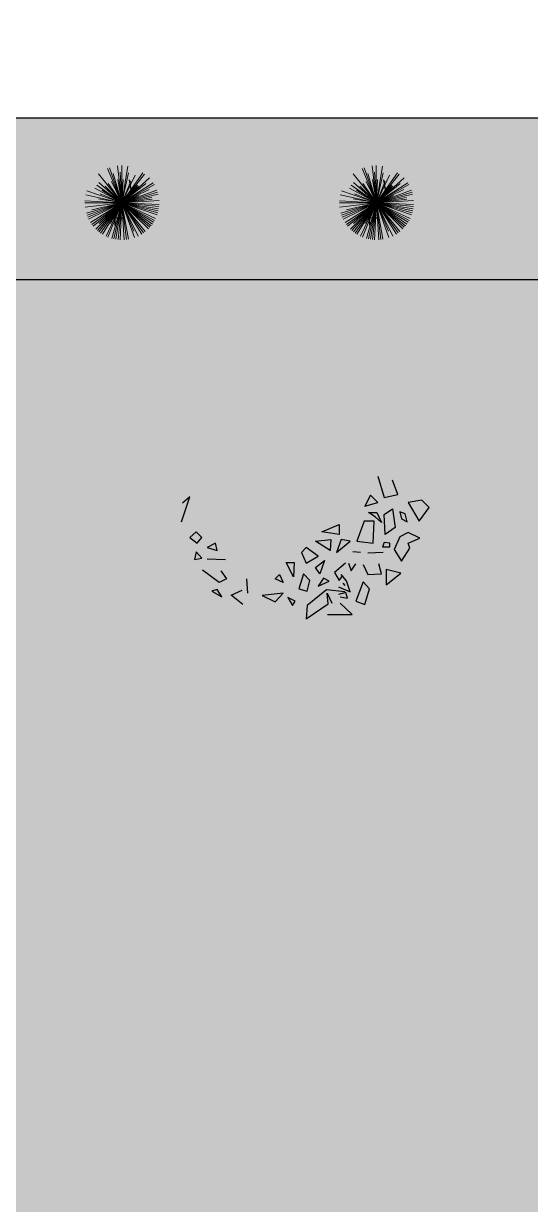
# Model space of a CAD drawing. Header units: millimetres. Extents: x -1544140 to 7445918, y -1294905 to 2019878.
# Drawn here: x 1813753 to 1815847, y 54579 to 59461 of the extents above; entities that cross this region are included whole.
import ezdxf

# ---------------------------------------------------------------- set-up
doc = ezdxf.new("R2010")
doc.units = ezdxf.units.MM
doc.header["$MEASUREMENT"] = 0
doc.layers.add('marc det', color=74, linetype='Continuous', lineweight=18)
picture_1 = doc.add_image_def('image5.png', size_in_pixel=(1482, 826))

msp = doc.modelspace()

# ---------------------------------------------------------------- hatches: boundary and pattern name
at = {"true_color": 0x8dc133, "transparency": 33554687}
h = msp.add_hatch(color=65, dxfattribs=at)
h.dxf.hatch_style = 1
h.paths.add_polyline_path([(1820864.7, 52025.1, -0.388077), (1820140.8, 51209.9), (1812143.8, 51209.9, -0.416277), (1810660.8, 52282.1), (1810660.8, 57426, -0.394381), (1811605.5, 59071.8), (1819549.1, 59071.8, -0.352206), (1820864.7, 58038.5)])
h.paths.add_polyline_path([(1811329.4, 51878.5), (1811329.4, 58403.1), (1820196, 58403.1), (1820196, 51878.5)], flags=16)
at = {"true_color": 0xb8d93f, "transparency": 33554687}
h = msp.add_hatch(color=63, dxfattribs=at)
h.dxf.hatch_style = 1
h.paths.add_polyline_path([(1820196, 57948.7, 0.326949), (1819553.6, 58403.1), (1811722.8, 58403.1, 0.386529), (1811329.4, 57516.1), (1811329.4, 52343.8, 0.417198), (1812079.3, 51878.5), (1820091.4, 51878.5, 0.351898), (1820196, 52018.4)])
at = {"layer": 'marc det'}
msp.add_hatch(color=102, dxfattribs=at).paths.add_polyline_path([(1814649.8, 57948.6), (1814549.3, 57921.6), (1814516.3, 57879.3), (1814455.7, 57794.1), (1814392, 57786.6), (1814383.4, 57713.2), (1814407.9, 57682.2), (1814389.5, 57635.5), (1814319, 57503.2), (1814341.7, 57457.5), (1814380.5, 57400.6), (1814381.2, 57350.5), (1814304.2, 57321), (1814411.5, 57313.4), (1814398.2, 57264.2), (1814432.9, 57227.9), (1814437.3, 57182.2), (1814490.1, 57124.4), (1814507.4, 57059.6), (1814556.1, 57022.6), (1814591.5, 57029.6), (1814638.1, 57002.9), (1814659.2, 56942.5), (1814674.2, 56866.5), (1814690.5, 56923.5), (1814741.3, 56969.4), (1814805, 56949.6), (1814847.2, 56922), (1814899, 56939.4), (1814954.1, 56939.5), (1814989.5, 56899.8), (1815003.5, 56945.6), (1815061.4, 56978.5), (1815121.7, 56976), (1815184.7, 57006.4), (1815203.8, 57049.6), (1815237.2, 57066.9), (1815281.4, 57075.6), (1815297.1, 57136.1), (1815327.1, 57170.7), (1815408.2, 57179.5), (1815470.5, 57166.6), (1815417.4, 57202.8), (1815377.5, 57241.6), (1815379.6, 57277.9), (1815415.7, 57328), (1815445.4, 57387.7), (1815440.3, 57436.9), (1815448.9, 57557), (1815549, 57608.9), (1815426.4, 57601), (1815392.4, 57657), (1815386.6, 57709.7), (1815349.5, 57781.3), (1815305.3, 57819.3), (1815284.9, 57876.2), (1815239.6, 57896), (1815180.7, 57938.2), (1815132.1, 57933.5), (1815133.4, 58015), (1815081.6, 57951), (1815062.6, 58001.1), (1815037, 58014), (1814975.5, 58032), (1814962.8, 58017.3), (1814849.4, 58009.4), (1814818.1, 58028.3), (1814762.6, 58006.6), (1814720, 58012.6), (1814676.8, 58068.7), (1814636.6, 58132.5), (1814653.3, 58071.2), (1814670.3, 57984.9)])

# ---------------------------------------------------------------- linework, layer by layer
at = {"color": 116, "lineweight": -2, "true_color": 0x136734}
for p, q in [((1814198.4, 58766.5), (1814189.7, 58815.6)), ((1815250, 58766.5), (1815241.3, 58815.6))]:
    msp.add_line(p, q, dxfattribs=at)
at = {"color": 116, "true_color": 0x136734}
for p, q in [((1814130.1, 58690.7), (1814130.1, 58625.7)), ((1815181.7, 58690.7), (1815181.7, 58625.7)), ((1814097.6, 58658.2), (1814162.7, 58658.2)), ((1815149.2, 58658.2), (1815214.3, 58658.2))]:
    msp.add_line(p, q, dxfattribs=at)
at = {"color": 96}
for p, q in [((1815216, 57590.6), (1815242.5, 57501.9)), ((1815299.4, 57513.7), (1815276.7, 57572.8)), ((1815185.7, 57510.8), (1815163, 57466.4)), ((1815216, 57481.2), (1815185.7, 57510.8)), ((1815242.5, 57501.9), (1815299.4, 57513.7)), ((1814405.1, 57401.4), (1814439.3, 57504.9)), ((1814439.3, 57504.9), (1814408.9, 57478.2)), ((1815163, 57466.4), (1815216, 57481.2)), ((1815397.9, 57490.1), (1815341.1, 57481.2)), ((1815341.1, 57481.2), (1815386.5, 57404.3)), ((1815386.5, 57404.3), (1815428.2, 57460.5)), ((1815428.2, 57460.5), (1815397.9, 57490.1)), ((1815178.1, 57439.8), (1815212.2, 57439.8)), ((1815204.7, 57422.1), (1815178.1, 57439.8)), ((1815231.2, 57398.4), (1815204.7, 57422.1)), ((1815212.2, 57439.8), (1815231.2, 57398.4)), ((1815242.5, 57430.9), (1815276.7, 57454.6)), ((1815246.4, 57348.2), (1815242.5, 57430.9)), ((1815276.7, 57454.6), (1815288, 57377.8)), ((1815329.7, 57433.9), (1815307, 57442.8)), ((1815307, 57442.8), (1815314.5, 57413.2)), ((1815314.5, 57413.2), (1815337.3, 57401.4)), ((1815337.3, 57401.4), (1815329.7, 57433.9)), ((1814984.9, 57360), (1815056.9, 57389.6)), ((1815056.9, 57389.6), (1815056.9, 57348.2)), ((1815159.2, 57404.3), (1815128.9, 57321.6)), ((1815200.9, 57404.3), (1815159.2, 57404.3)), ((1815197.1, 57312.7), (1815200.9, 57404.3)), ((1815288, 57377.8), (1815246.4, 57348.2)), ((1814465.8, 57360), (1814439.3, 57336.4)), ((1814439.3, 57336.4), (1814469.6, 57312.7)), ((1814488.5, 57336.4), (1814465.8, 57360)), ((1814469.6, 57312.7), (1814488.5, 57336.4)), ((1814545.3, 57312.7), (1814511.3, 57295)), ((1814552.9, 57283.2), (1814545.3, 57312.7)), ((1814958.4, 57321.6), (1815022.8, 57327.5)), ((1815019, 57283.2), (1814958.4, 57321.6)), ((1815056.9, 57348.2), (1814984.9, 57360)), ((1815022.8, 57327.5), (1815019, 57283.2)), ((1815064.5, 57327.5), (1815045.5, 57274.3)), ((1815045.5, 57274.3), (1815102.4, 57321.6)), ((1815102.4, 57321.6), (1815064.5, 57327.5)), ((1815128.9, 57321.6), (1815197.1, 57312.7)), ((1815242.5, 57315.7), (1815235, 57297.9)), ((1815265.3, 57312.7), (1815242.5, 57315.7)), ((1815265.3, 57297.9), (1815265.3, 57312.7)), ((1815307, 57339.3), (1815284.2, 57286.1)), ((1815341.1, 57357), (1815307, 57339.3)), ((1815390.3, 57333.4), (1815341.1, 57357)), ((1815341.1, 57312.7), (1815390.3, 57333.4)), ((1815348.7, 57292.1), (1815341.1, 57312.7)), ((1814465.8, 57277.3), (1814458.2, 57244.8)), ((1814488.5, 57250.7), (1814465.8, 57277.3)), ((1814511.3, 57295), (1814552.9, 57283.2)), ((1814920.5, 57295), (1814901.5, 57274.3)), ((1814901.5, 57274.3), (1814920.5, 57230)), ((1814969.7, 57259.5), (1814920.5, 57295)), ((1815144.1, 57274.3), (1815113.7, 57277.3)), ((1815238.7, 57274.3), (1815174.4, 57271.3)), ((1815235, 57297.9), (1815265.3, 57297.9)), ((1815284.2, 57286.1), (1815314.5, 57238.8)), ((1815314.5, 57238.8), (1815348.7, 57292.1)), ((1814458.2, 57244.8), (1814488.5, 57250.7)), ((1814511.3, 57247.7), (1814587, 57244.8)), ((1814867.4, 57173.8), (1814837.1, 57232.9)), ((1814837.1, 57232.9), (1814871.2, 57232.9)), ((1814871.2, 57232.9), (1814867.4, 57173.8)), ((1814920.5, 57230), (1814969.7, 57259.5)), ((1814958.4, 57212.2), (1814996.2, 57241.8)), ((1814996.2, 57241.8), (1814977.3, 57185.6)), ((1815083.4, 57230), (1815037.9, 57191.5)), ((1815095, 57230.4), (1815106.4, 57197.9)), ((1815106.4, 57197.9), (1815125.3, 57227.4)), ((1815155.6, 57224.5), (1815174.5, 57183.1)), ((1815231.4, 57186.1), (1815220, 57227.4)), ((1814560.7, 57150.6), (1814492.5, 57200.8)), ((1814568.3, 57197.9), (1814591, 57165.3)), ((1814791.6, 57165), (1814810.6, 57182.7)), ((1814810.6, 57182.7), (1814825.8, 57150.2)), ((1814909.1, 57185.6), (1814890.2, 57123.6)), ((1814935.6, 57159.1), (1814909.1, 57185.6)), ((1814977.3, 57185.6), (1814958.4, 57212.2)), ((1814992.5, 57167.9), (1814969.7, 57135.4)), ((1815015.2, 57156.1), (1814992.5, 57167.9)), ((1815037.9, 57191.5), (1815056.9, 57159.1)), ((1815056.9, 57159.1), (1815072.1, 57179.7)), ((1815087.4, 57156.5), (1815064.7, 57183.1)), ((1815174.5, 57183.1), (1815231.4, 57186.1)), ((1815310.7, 57188.6), (1815250.1, 57203.4)), ((1815250.1, 57203.4), (1815250.1, 57141.3)), ((1815250.1, 57141.3), (1815310.7, 57188.6)), ((1814553.1, 57121), (1814530.4, 57115.1)), ((1814572.1, 57091.5), (1814553.1, 57121)), ((1814591, 57165.3), (1814560.7, 57150.6)), ((1814610, 57097.4), (1814655.4, 57118.1)), ((1814674.2, 57165), (1814677.9, 57105.8)), ((1814825.8, 57150.2), (1814791.6, 57165)), ((1814890.2, 57123.6), (1814924.2, 57114.7)), ((1814924.2, 57114.7), (1814935.6, 57159.1)), ((1815003.8, 57120.6), (1814924.2, 57055.6)), ((1814969.7, 57135.4), (1815015.2, 57156.1)), ((1815079.6, 57111.8), (1815003.8, 57120.6)), ((1815053.3, 57132.8), (1815102.5, 57112.2)), ((1815072.1, 57147.2), (1815079.6, 57138.3)), ((1815102.5, 57112.2), (1815087.4, 57156.5)), ((1815155.6, 57153.5), (1815125.3, 57073.7)), ((1815182.1, 57124), (1815155.6, 57153.5)), ((1815163.2, 57059), (1815182.1, 57124)), ((1814530.4, 57115.1), (1814572.1, 57091.5)), ((1814659.2, 57059), (1814610, 57097.4)), ((1814825.8, 57105.8), (1814738.6, 57097)), ((1814738.6, 57097), (1814791.6, 57070.4)), ((1814791.6, 57070.4), (1814825.8, 57105.8)), ((1814875, 57073.3), (1814844.7, 57088.1)), ((1814844.7, 57088.1), (1814863.6, 57055.6)), ((1814863.6, 57055.6), (1814875, 57073.3)), ((1815011.4, 57061.5), (1815007.6, 57105.8)), ((1815007.6, 57105.8), (1815026.6, 57064.5)), ((1815083.6, 57109.2), (1815053.3, 57100.3)), ((1815060.9, 57091.5), (1815091.2, 57085.5)), ((1815091.2, 57085.5), (1815083.6, 57109.2)), ((1815125.3, 57073.7), (1815163.2, 57059)), ((1814920.5, 56999.4), (1815011.4, 57061.5)), ((1814924.2, 57055.6), (1814920.5, 56999.4)), ((1815110.1, 57017.6), (1815060.9, 57064.9)), ((1815007.8, 57017.6), (1815110.1, 57017.6))]:
    msp.add_line(p, q, dxfattribs=at)
for points in [[(1811605.5, 59071.8), (1819579.8, 59071.8)], [(1811722.8, 58403.1), (1819579.8, 58403.1)]]:
    msp.add_lwpolyline(points)
at = {"layer": 'marc det', "color": 116, "true_color": 0x136734}
for p, q in [((1814159.1, 58720.4), (1814062.8, 58839.8)), ((1814159.1, 58720.4), (1814099.6, 58861.8)), ((1814159.1, 58720.4), (1814107.6, 58864.9)), ((1814159.1, 58720.4), (1814123.4, 58841.7)), ((1814159.1, 58720.4), (1814141, 58872.7)), ((1814159.1, 58720.4), (1814151.3, 58846.4)), ((1814157.7, 58718.8), (1814245.7, 58844.4)), ((1814245.7, 58844.4), (1814157.7, 58718.8)), ((1814157.7, 58718.8), (1814252.6, 58839.2)), ((1814159.1, 58720.4), (1814158.2, 58873.8)), ((1814159.1, 58720.4), (1814183.9, 58871.8)), ((1814159.1, 58720.4), (1814186.4, 58843.5)), ((1814159.1, 58720.4), (1814213.1, 58834.2)), ((1815210.7, 58720.4), (1815114.4, 58839.8)), ((1815210.7, 58720.4), (1815151.2, 58861.8)), ((1815210.7, 58720.4), (1815159.2, 58864.9)), ((1815210.7, 58720.4), (1815175, 58841.7)), ((1815210.7, 58720.4), (1815192.6, 58872.7)), ((1815210.7, 58720.4), (1815202.9, 58846.4)), ((1815209.3, 58718.8), (1815297.3, 58844.4)), ((1815297.3, 58844.4), (1815209.3, 58718.8)), ((1815209.3, 58718.8), (1815304.2, 58839.2)), ((1815210.7, 58720.4), (1815209.8, 58873.8)), ((1815210.7, 58720.4), (1815235.5, 58871.8)), ((1815210.7, 58720.4), (1815238, 58843.5)), ((1815210.7, 58720.4), (1815264.7, 58834.2)), ((1814159.1, 58720.4), (1814047.5, 58781.2)), ((1814159.1, 58720.4), (1814055.1, 58793.3)), ((1814055.1, 58793.3), (1814159.1, 58720.4)), ((1814159.1, 58720.4), (1814064, 58804.4)), ((1814159.1, 58720.4), (1814089.8, 58789)), ((1814159.1, 58720.4), (1814102.3, 58799.5)), ((1814159.1, 58720.4), (1814116.4, 58807.8)), ((1814159.1, 58720.4), (1814142.3, 58815.9)), ((1814159.1, 58720.4), (1814272.9, 58823.3)), ((1814159.1, 58720.4), (1814164, 58817.1)), ((1814159.1, 58720.4), (1814195.6, 58809.9)), ((1814159.1, 58720.4), (1814288.5, 58802.8)), ((1814159.1, 58720.4), (1814257.1, 58799.5)), ((1814159.1, 58720.4), (1814292.9, 58795.4)), ((1814159.1, 58720.4), (1814223, 58792.8)), ((1814159.1, 58720.4), (1814227, 58789.1)), ((1815210.7, 58720.4), (1815099.1, 58781.2)), ((1815210.7, 58720.4), (1815106.7, 58793.3)), ((1815106.7, 58793.3), (1815210.7, 58720.4)), ((1815210.7, 58720.4), (1815115.6, 58804.4)), ((1815210.7, 58720.4), (1815141.4, 58789)), ((1815210.7, 58720.4), (1815153.9, 58799.5)), ((1815210.7, 58720.4), (1815168, 58807.8)), ((1815210.7, 58720.4), (1815193.9, 58815.9)), ((1815210.7, 58720.4), (1815324.5, 58823.3)), ((1815210.7, 58720.4), (1815215.6, 58817.1)), ((1815210.7, 58720.4), (1815247.2, 58809.9)), ((1815210.7, 58720.4), (1815340.1, 58802.8)), ((1815210.7, 58720.4), (1815308.7, 58799.5)), ((1815210.7, 58720.4), (1815344.5, 58795.4)), ((1815210.7, 58720.4), (1815274.6, 58792.8)), ((1815210.7, 58720.4), (1815278.6, 58789.1)), ((1814159.1, 58720.4), (1814009.4, 58753.7)), ((1814159.1, 58720.4), (1814014.1, 58770.2)), ((1814159.1, 58720.4), (1814062.4, 58736.3)), ((1814159.1, 58720.4), (1814068.5, 58757.3)), ((1814159.1, 58720.4), (1814076.1, 58771.9)), ((1814159.1, 58720.4), (1814272.2, 58775.7)), ((1814159.1, 58720.4), (1814303.6, 58771.9)), ((1814159.1, 58720.4), (1814306.2, 58763.8)), ((1814159.1, 58720.4), (1814308.4, 58755.4)), ((1814159.1, 58720.4), (1814229.8, 58750.2)), ((1814159.1, 58720.4), (1814283.2, 58742.3)), ((1814159.1, 58720.4), (1814284.3, 58735.3)), ((1814159.1, 58720.4), (1814312.2, 58729.9)), ((1815210.7, 58720.4), (1815061, 58753.7)), ((1815210.7, 58720.4), (1815065.7, 58770.2)), ((1815210.7, 58720.4), (1815114, 58736.3)), ((1815210.7, 58720.4), (1815120.1, 58757.3)), ((1815210.7, 58720.4), (1815127.7, 58771.9)), ((1815210.7, 58720.4), (1815323.8, 58775.7)), ((1815210.7, 58720.4), (1815355.2, 58771.9)), ((1815210.7, 58720.4), (1815357.8, 58763.8)), ((1815210.7, 58720.4), (1815360, 58755.4)), ((1815210.7, 58720.4), (1815281.4, 58750.2)), ((1815210.7, 58720.4), (1815334.8, 58742.3)), ((1815210.7, 58720.4), (1815335.9, 58735.3)), ((1815210.7, 58720.4), (1815363.8, 58729.9)), ((1814159.1, 58720.4), (1814005.8, 58719.5)), ((1814159.1, 58720.4), (1814006, 58728.1)), ((1814159.1, 58720.4), (1814006.8, 58702.3)), ((1814159.1, 58720.4), (1814012, 58677.1)), ((1814159.1, 58720.4), (1814014.7, 58668.9)), ((1814159.1, 58720.4), (1814017.8, 58660.9)), ((1814159.1, 58720.4), (1814021.3, 58653.1)), ((1814159.1, 58720.4), (1814029.8, 58638.1)), ((1814159.1, 58720.4), (1814034.6, 58630.9)), ((1814159.1, 58720.4), (1814034.9, 58691.3)), ((1814159.1, 58720.4), (1814039.8, 58624.1)), ((1814159.1, 58720.4), (1814051.3, 58611.3)), ((1814159.1, 58720.4), (1814057.6, 58605.5)), ((1814159.1, 58720.4), (1814064.2, 58599.9)), ((1814159.1, 58720.4), (1814064.4, 58634.8)), ((1814071.1, 58594.8), (1814159.1, 58720.4)), ((1814159.1, 58720.4), (1814071.1, 58594.8)), ((1814159.1, 58720.4), (1814078.3, 58590.1)), ((1814159.1, 58720.4), (1814093.4, 58581.9)), ((1814159.1, 58720.4), (1814101.3, 58578.4)), ((1814159.1, 58720.4), (1814112.1, 58634.1)), ((1814159.1, 58720.4), (1814117.5, 58572.8)), ((1814159.1, 58720.4), (1814125.9, 58570.7)), ((1814159.1, 58720.4), (1814134.3, 58569.1)), ((1814159.1, 58720.4), (1814142.9, 58567.9)), ((1814159.1, 58720.4), (1814151.4, 58567.2)), ((1814159.1, 58720.4), (1814312.3, 58712.7)), ((1814159.1, 58720.4), (1814210.6, 58576)), ((1814159.1, 58720.4), (1814177.2, 58568.1)), ((1814159.1, 58720.4), (1814185.7, 58569.4)), ((1814159.1, 58720.4), (1814168.6, 58567.4)), ((1814159.1, 58720.4), (1814208.5, 58603.3)), ((1814159.1, 58720.4), (1814226.5, 58582.6)), ((1814159.1, 58720.4), (1814241.5, 58591.1)), ((1814159.1, 58720.4), (1814248.6, 58595.9)), ((1814159.1, 58720.4), (1814255.5, 58601.1)), ((1814159.1, 58720.4), (1814268.2, 58612.6)), ((1814159.1, 58720.4), (1814274.1, 58618.9)), ((1814159.1, 58720.4), (1814279.6, 58625.5)), ((1814284.7, 58632.4), (1814159.1, 58720.4)), ((1814159.1, 58720.4), (1814289.5, 58639.6)), ((1814159.1, 58720.4), (1814293.8, 58647)), ((1814159.1, 58720.4), (1814297.7, 58654.7)), ((1814159.1, 58720.4), (1814308.8, 58687.2)), ((1814159.1, 58720.4), (1814310.5, 58695.6)), ((1814159.1, 58720.4), (1814311.6, 58704.2)), ((1814159.1, 58720.4), (1814304.2, 58670.6)), ((1814159.1, 58720.4), (1814306.7, 58678.8)), ((1815210.7, 58720.4), (1815057.4, 58719.5)), ((1815210.7, 58720.4), (1815057.6, 58728.1)), ((1815210.7, 58720.4), (1815058.4, 58702.3)), ((1815210.7, 58720.4), (1815063.6, 58677.1)), ((1815210.7, 58720.4), (1815066.3, 58668.9)), ((1815210.7, 58720.4), (1815069.4, 58660.9)), ((1815210.7, 58720.4), (1815072.9, 58653.1)), ((1815210.7, 58720.4), (1815081.4, 58638.1)), ((1815210.7, 58720.4), (1815086.2, 58630.9)), ((1815210.7, 58720.4), (1815086.5, 58691.3)), ((1815210.7, 58720.4), (1815091.4, 58624.1)), ((1815210.7, 58720.4), (1815102.9, 58611.3)), ((1815210.7, 58720.4), (1815109.2, 58605.5)), ((1815210.7, 58720.4), (1815115.8, 58599.9)), ((1815210.7, 58720.4), (1815116, 58634.8)), ((1815122.7, 58594.8), (1815210.7, 58720.4)), ((1815210.7, 58720.4), (1815122.7, 58594.8)), ((1815210.7, 58720.4), (1815129.9, 58590.1)), ((1815210.7, 58720.4), (1815145, 58581.9)), ((1815210.7, 58720.4), (1815152.9, 58578.4)), ((1815210.7, 58720.4), (1815163.7, 58634.1)), ((1815210.7, 58720.4), (1815169.1, 58572.8)), ((1815210.7, 58720.4), (1815177.5, 58570.7)), ((1815210.7, 58720.4), (1815185.9, 58569.1)), ((1815210.7, 58720.4), (1815194.5, 58567.9)), ((1815210.7, 58720.4), (1815203, 58567.2)), ((1815210.7, 58720.4), (1815363.9, 58712.7)), ((1815210.7, 58720.4), (1815262.2, 58576)), ((1815210.7, 58720.4), (1815228.8, 58568.1)), ((1815210.7, 58720.4), (1815237.3, 58569.4)), ((1815210.7, 58720.4), (1815220.2, 58567.4)), ((1815210.7, 58720.4), (1815260.1, 58603.3)), ((1815210.7, 58720.4), (1815278.1, 58582.6)), ((1815210.7, 58720.4), (1815293.1, 58591.1)), ((1815210.7, 58720.4), (1815300.2, 58595.9)), ((1815210.7, 58720.4), (1815307.1, 58601.1)), ((1815210.7, 58720.4), (1815319.8, 58612.6)), ((1815210.7, 58720.4), (1815325.7, 58618.9)), ((1815210.7, 58720.4), (1815331.2, 58625.5)), ((1815336.3, 58632.4), (1815210.7, 58720.4)), ((1815210.7, 58720.4), (1815341.1, 58639.6)), ((1815210.7, 58720.4), (1815345.4, 58647)), ((1815210.7, 58720.4), (1815349.3, 58654.7)), ((1815210.7, 58720.4), (1815360.4, 58687.2)), ((1815210.7, 58720.4), (1815362.1, 58695.6)), ((1815210.7, 58720.4), (1815363.2, 58704.2)), ((1815210.7, 58720.4), (1815355.8, 58670.6)), ((1815210.7, 58720.4), (1815358.3, 58678.8))]:
    msp.add_line(p, q, dxfattribs=at)

# ---------------------------------------------------------------- pictures from other files: only their frames are drawn
image = msp.add_image(picture_1, insert=(1748459.4, -24499.6), size_in_units=(203261.5, 113288.8))
image.dxf.flags = 7

doc.saveas('drawing.dxf')
